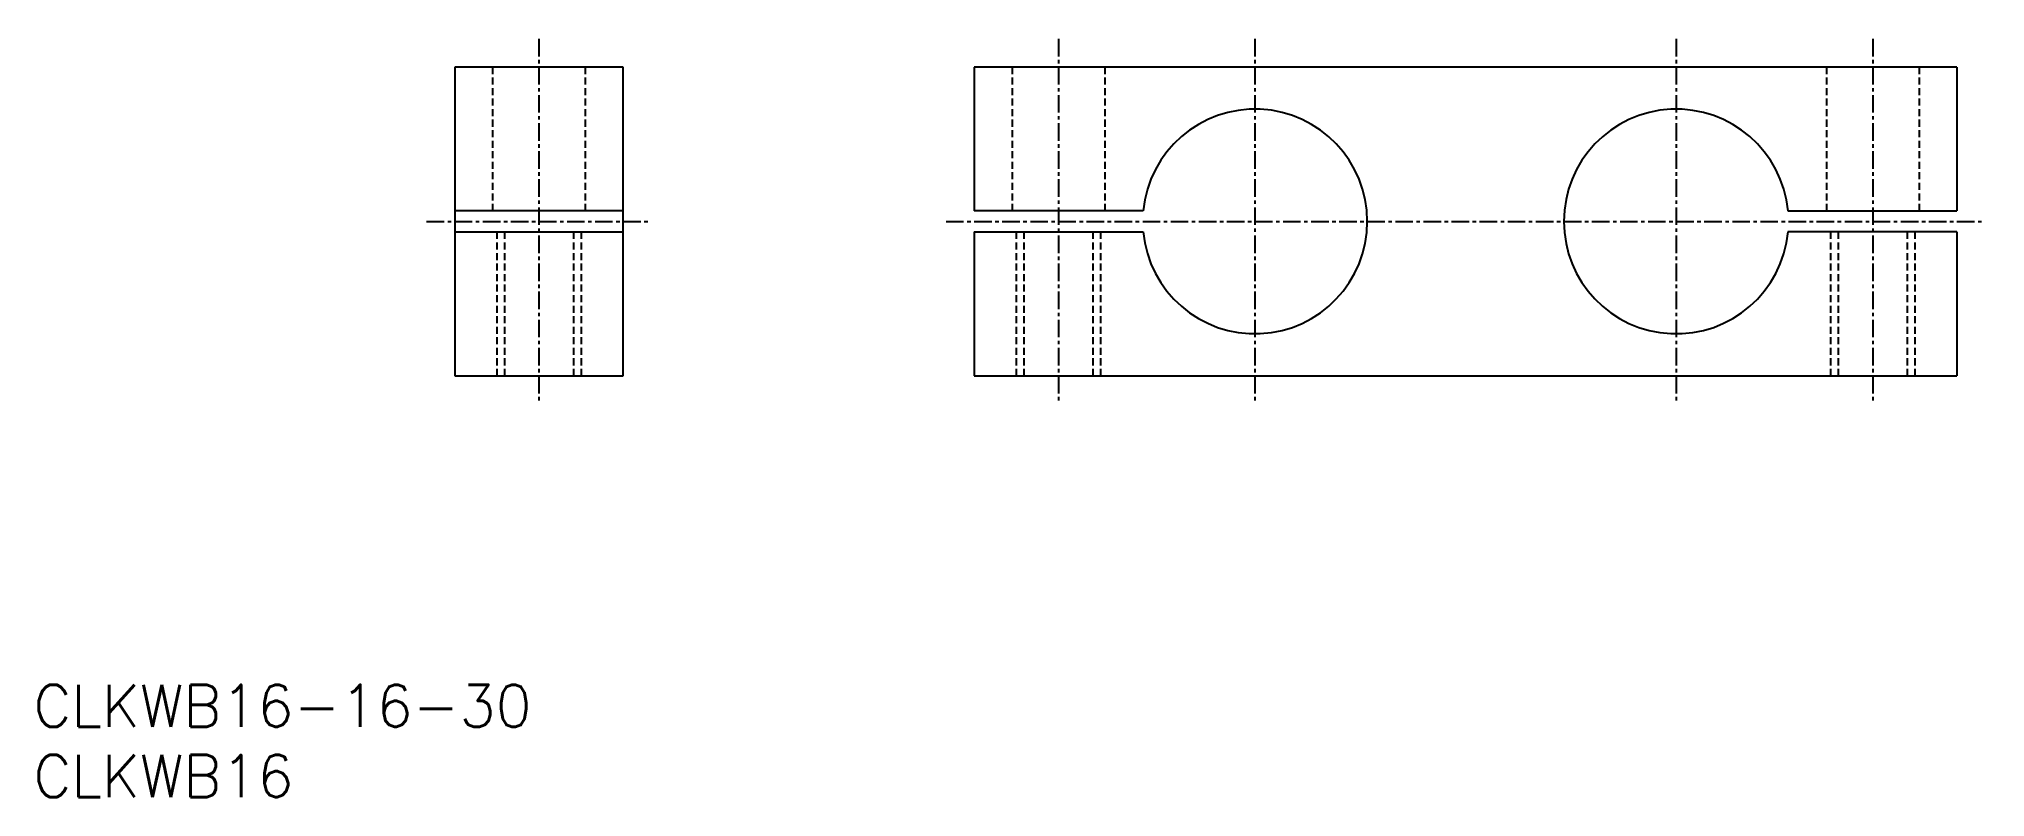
# Model space of a CAD drawing. Extents: x 0 to 139, y 0 to 54.
import ezdxf

# ---------------------------------------------------------------- set-up
doc = ezdxf.new("R2010")
doc.units = 0
doc.linetypes.add('CENTER', pattern=[2, 1.25, -0.25, 0.25, -0.25])
doc.linetypes.add('DASHED', pattern=[0.75, 0.5, -0.25])
doc.layers.get('0').update_dxf_attribs({"linetype": 'CONTINUOUS'})
doc.layers.add('CENTER', color=1, linetype='CENTER')
doc.styles.get("Standard").update_dxf_attribs({"font": 'txt.shx'})

# ---------------------------------------------------------------- blocks, each defined once
blk = doc.blocks.new('*U13')
at = {"color": 7, "linetype": 'CONTINUOUS'}
blk.add_text('CLKWB16', height=3, dxfattribs=at).set_placement((0, 0))
blk = doc.blocks.new('*U14')
at = {"color": 7, "linetype": 'CONTINUOUS'}
blk.add_text('CLKWB16-16-30', height=3, dxfattribs=at).set_placement((0, 5))

msp = doc.modelspace()

# ---------------------------------------------------------------- linework, layer by layer
at = {"color": 7, "linetype": 'CONTINUOUS'}
for p, q in [((42, 52), (30, 52)), ((30, 52), (30, 30)), ((42, 30), (42, 52)), ((137, 52), (67, 52)), ((67, 52), (67, 41.75)), ((137, 52), (137, 41.75)), ((42, 41.75), (30, 41.75)), ((79.04, 41.75), (67, 41.75)), ((124.96, 41.75), (137, 41.75)), ((30, 40.25), (42, 40.25)), ((67, 40.25), (67, 30)), ((67, 40.25), (79.04, 40.25)), ((137, 40.25), (124.96, 40.25)), ((137, 40.25), (137, 30)), ((30, 30), (42, 30)), ((67, 30), (137, 30))]:
    msp.add_line(p, q, dxfattribs=at)
at = {"color": 3, "linetype": 'DASHED'}
for p, q in [((32.7, 52), (32.7, 41.75)), ((39.3, 52), (39.3, 41.75)), ((69.7, 52), (69.7, 41.75)), ((76.3, 52), (76.3, 41.75)), ((127.7, 52), (127.7, 41.75)), ((134.3, 52), (134.3, 41.75)), ((33, 40.25), (33, 30)), ((33.54, 40.25), (33.54, 30)), ((38.46, 40.25), (38.46, 30)), ((39, 40.25), (39, 30)), ((70, 40.25), (70, 30)), ((70.54, 40.25), (70.54, 30)), ((75.46, 40.25), (75.46, 30)), ((76, 40.25), (76, 30)), ((128, 40.25), (128, 30)), ((128.54, 40.25), (128.54, 30)), ((133.46, 40.25), (133.46, 30)), ((134, 40.25), (134, 30))]:
    msp.add_line(p, q, dxfattribs=at)
at = {"color": 7, "linetype": 'CONTINUOUS'}
for centre, start, end in [((87, 41), 185.3794, 174.6206), ((117, 41), 5.3794, 354.6206)]:
    msp.add_arc(centre, 8, start, end, dxfattribs=at)
at = {"layer": 'CENTER', "color": 1, "linetype": 'CENTER'}
for p, q in [((36, 54), (36, 28)), ((73, 54), (73, 28)), ((87, 54), (87, 28)), ((117, 54), (117, 28)), ((131, 54), (131, 28)), ((28, 41), (44, 41)), ((65, 41), (139, 41))]:
    msp.add_line(p, q, dxfattribs=at)

# ---------------------------------------------------------------- block references
at = {"color": 7, "linetype": 'CONTINUOUS'}
for name in ['*U14', '*U13']:
    msp.add_blockref(name, (0, 0), dxfattribs=at)

doc.saveas('drawing.dxf')
